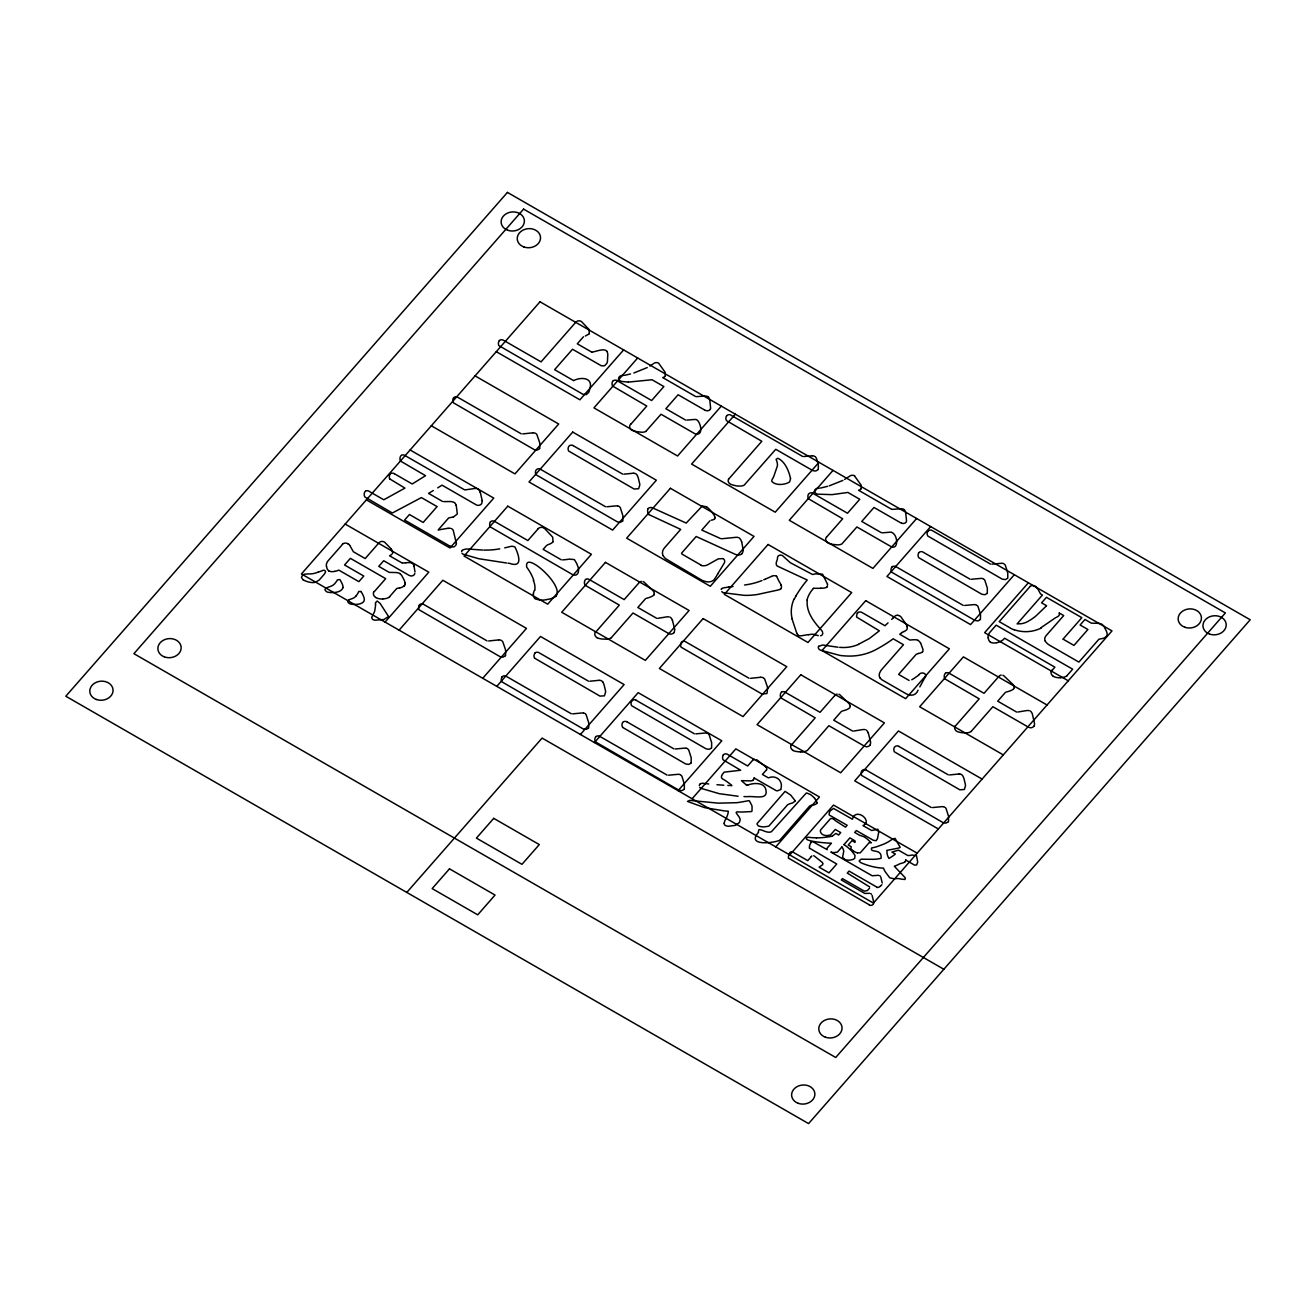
<?xml version="1.0" encoding="UTF-8"?>
<svg xmlns="http://www.w3.org/2000/svg" width="1316" height="1316" viewBox="0 0 1316 1316"><rect width="100%" height="100%" fill="white"/><g stroke="black" fill="none" stroke-linecap="round" stroke-linejoin="round"><path stroke-width="1.5" d="M414.984 571.983L414.014 565.979M743.162 549.792L741.747 541.929M743.145 550.236L743.079 550.795A7.583 6.202 -5.6 0 1 741.994 553.543M456.389 543.393L453.247 530.397A6.81 5.577 -5.6 0 0 451.684 528.719M807.251 600.03C805.918 611.726 813.716 621.744 821.135 629.854A9.64 7.896 -5.6 0 1 822.599 632.173M533.441 593.171L533.556 592.677A19.164 15.677 -5.6 0 1 534.477 590.275M1007.76 578.02L1007.776 573.036L1005.358 565.354A6.284 5.149 -5.6 0 0 1004.667 564.399M539.708 448.493L539.889 444.216A55.749 45.616 -5.6 0 0 539.395 441.798L536.961 434.79A6.481 5.297 -5.6 0 0 536.385 434.017M924.983 677.378L919.818 686.919M980.436 619.375L980.519 614.49L978.051 606.627A6.284 5.149 -5.6 0 0 977.377 605.705M728.669 479.369L728.85 479.024A7.83 6.415 -5.6 0 1 729.59 478.037L761.816 441.271L726.465 420.626A6.975 5.708 -5.6 0 1 726.498 415.955M818.207 469.384L818.388 465.584A48.412 39.595 -5.6 0 0 818.091 463.89L816.578 458.84A8.011 6.564 -5.6 0 0 815.41 456.866M794.387 598.862L796.048 595.819M717.746 573.875L724.359 562.87A4.738 3.866 -5.6 0 0 723.257 558.675M918.042 690.193C916.018 695.67 911.017 696.115 906.708 694.075L882.427 680.092A9.377 7.666 -5.6 0 1 880.371 678.283L880.059 677.822M691.18 762.885L691.196 757.703L688.712 750.005A6.284 5.149 -5.6 0 0 688.12 749.215M684.32 789.09L684.369 784.056L681.918 776.292A6.284 5.149 -5.6 0 0 681.26 775.42M711.611 747.784L711.66 742.75L709.209 734.986A6.284 5.149 -5.6 0 0 708.551 734.114M987.296 593.171L987.345 588.137L984.829 580.29A6.284 5.149 -5.6 0 0 984.22 579.501M622.83 520.774L622.896 515.757L620.346 507.762A6.35 5.198 -5.6 0 0 619.754 506.973M588.663 727.847L588.729 722.829L586.179 714.835A6.35 5.198 -5.6 0 0 585.587 714.045M505.509 655.615L505.722 651.288A55.749 45.616 -5.6 0 0 505.229 648.87L502.844 641.945A6.481 5.297 -5.6 0 0 502.219 641.089M717.714 573.924L716.743 575.569M948.507 821.595L948.606 816.545L946.089 808.583A6.35 5.198 -5.6 0 0 945.464 807.744M716.299 576.309L714.325 579.468A7.847 6.415 -5.6 0 1 711.709 581.277L711.331 581.409A8.439 6.893 -5.6 0 1 706.149 581.688L703.122 580.751A22.092 18.079 -5.6 0 1 701.264 579.846L665.682 558.724A18.819 15.397 -5.6 0 1 665.254 558.313A14.147 11.564 -5.6 0 1 663.231 555.665L663.264 555.648M490.457 522.024L490.292 522.238A6.975 5.708 -5.6 0 0 490.194 526.861L572.657 574.648C578.875 577.379 579.747 569.088 577.313 565.222A52.13 42.655 -5.6 0 0 576.918 563.873L574.401 559.596L569.45 559.119A37.736 30.877 -5.6 0 0 566.768 559.514L562.672 559.892M726.596 415.988L726.761 415.774A3.027 2.484 -5.6 0 1 728.686 414.688M653.888 594.898L653.789 595.013A7.468 6.119 -5.6 0 1 651.206 596.691A17.305 14.163 -5.6 0 1 649.364 597.464L646.304 598.369M891.787 567.278L891.639 567.492A6.975 5.708 -5.6 0 0 891.524 572.115L974.942 620.445L978.018 620.905L980.255 619.639M1013.764 688.613L1013.83 688.498A4.145 3.389 -5.6 0 0 1014.159 687.232M453.543 398.041L453.707 397.827A2.829 2.303 -5.6 0 1 455.369 396.856M419.376 605.113L419.524 604.899A2.829 2.303 -5.6 0 1 421.186 603.929M780.832 789.337C783.744 779.401 774.614 775.009 768.889 777.772M539.576 448.707L537.323 450.023L534.099 449.546L453.346 402.762A7.008 5.725 -5.6 0 1 453.477 398.008M505.41 655.779L503.057 657.112L499.932 656.602L419.162 609.834A7.008 5.725 -5.6 0 1 419.31 605.08M822.714 864.694L819.095 867.162L828.998 872.853L836.746 864.02L809.718 848.31M631.845 701L631.96 700.852A3.027 2.484 -5.6 0 1 633.884 699.783M927.961 531.286L928.076 531.138A3.027 2.484 -5.6 0 1 930.001 530.068M881.852 884.697L881.309 885.306A11.235 9.179 -5.6 0 1 880.305 886.31L880.223 886.359M866.076 823.207C868.05 816.644 854.808 809.06 852.423 819.259L833.505 808.419L830.264 810.82A8.389 6.876 -5.6 0 0 829.179 814.982L847.159 825.264L845.497 827.155L835.874 821.003A24.807 20.283 -5.6 0 0 832.65 818.634L830.626 818.503L820.674 829.853A3.981 3.257 -5.6 0 0 820.641 832.255A8.126 6.646 -5.6 0 0 822.319 834.377A8.899 7.287 -5.6 0 0 826.58 835.611L830.363 835.068L835.282 829.458L840.727 832.6L838.605 835.018L835.89 833.439L832.469 835.94M665.337 375.998L665.189 372.346L658.576 363.117A3.964 3.241 -5.6 0 0 654.052 363.232M861.207 488.713L861.075 485.061L854.462 475.833M589.354 333.639L589.025 329.477L581.475 321.565A4.129 3.372 -5.6 0 0 577.017 321.219M818.009 469.713L815.772 471.029L812.893 470.667L775.766 449.299L744.132 485.209A7.616 6.235 -5.6 0 1 740.168 486.065L737.24 485.999A34.282 28.047 -5.6 0 1 730.709 484.304L730.594 484.189A5.248 4.293 -5.6 0 1 728.422 479.32M553 541.731L552.687 537.142L544.347 528.226M690.999 763.148L688.761 764.415L685.702 763.971L622.633 727.403M711.413 748.08L709.209 749.314L706.133 748.87L631.696 705.754A6.646 5.445 -5.6 0 1 631.713 700.951M684.073 789.452L681.721 790.653L678.842 790.176L595.391 741.846A6.975 5.708 -5.6 0 1 595.441 737.19L595.687 736.993M987.115 593.434L984.977 594.684L981.95 594.306L918.749 557.688A6.958 5.692 -5.6 0 1 918.65 552.917L918.93 552.736M1007.53 578.349L1005.309 579.599L1002.233 579.139L927.796 536.023A6.646 5.445 -5.6 0 1 927.813 531.236M622.583 521.12L620.231 522.32L617.352 521.843L536.007 474.731A6.975 5.708 -5.6 0 1 536.056 470.075L536.303 469.878A3.027 2.484 -5.6 0 1 538.228 468.809M588.466 728.126L586.245 729.36L583.185 728.916L501.84 681.803A6.975 5.708 -5.6 0 1 501.89 677.148L502.136 676.95M948.293 821.891L945.941 823.092L943.062 822.615L861.717 775.502A6.975 5.708 -5.6 0 1 861.766 770.847L862.013 770.65A3.027 2.484 -5.6 0 1 863.938 769.58M1051.994 670.453L1054.889 667.163L1004.569 638.211L1003.253 639.691A14.328 11.729 -5.6 0 1 997.035 642.669L996.706 642.702M819.045 646.172L822.648 645.005L838.045 647.225M780.668 789.567L777.361 790.85A4.622 3.783 -5.6 0 1 776.078 790.571L754.15 778.019M869.531 888.234L868.05 889.863A18.671 15.282 -5.6 0 1 867.326 890.554L864.349 891.179L842.437 878.611L841.286 879.927L863.938 892.955A22.734 18.605 -5.6 0 0 864.809 893.432L868.692 893.334A6.728 5.511 -5.6 0 1 869.662 893.334M389.98 474.303L389.75 474.665A8.735 7.139 -5.6 0 0 389.635 478.794M342.588 544.314L328.194 560.698A9.738 7.978 -5.6 0 0 326.384 566.472M583.481 336.764L577.296 343.805L591.92 352.211M436.961 506.726L423.176 522.436L409.424 514.523L404.588 520.05L449.743 546.041M374.32 591.624L385.687 578.662L350.385 558.346L344.562 564.992L363.792 576.046L358.873 581.656L338.771 570.091A14.098 11.531 -5.6 0 1 335.383 571.276L335.054 571.358M385.062 622.073L428.802 572.18L345.17 524.064M623.636 349.908L579.912 399.801L496.28 351.668M462.377 550.433L462.706 550.137A5.922 4.836 -5.6 0 1 465.387 549.183L466.061 549.068A10.923 8.932 -5.6 0 1 466.802 549.019L467.377 549.002A14.641 11.976 -5.6 0 1 467.904 549.019L482.659 550.055M399.11 630.15L442.834 580.257L526.466 628.39L482.742 678.283M637.668 357.985L593.944 407.878L677.575 455.994L721.316 406.101M537.882 529.131L527.864 540.563L494.619 521.432M631.022 424.032L646.781 406.052L612.582 386.065M546.617 545.416L543.163 549.364L561.307 559.81M648.114 508.766L647.801 509.341A9.064 7.402 -5.6 0 0 648.887 514.572M496.774 686.36L540.498 636.467L624.129 684.583L580.405 734.476M735.348 414.178L691.607 464.071L775.239 512.204L818.98 462.311M534.822 653.279L534.724 653.394A6.975 5.708 -5.6 0 0 534.559 658.132M595.622 632.173L619.326 605.13L585.094 585.225A7.6 6.218 -5.6 0 1 584.962 580.307L585.176 579.928A2.681 2.204 -5.6 0 1 585.636 579.501M681.524 553.197L696.164 536.5L735.562 554.464A11.696 9.574 -5.6 0 0 737.338 554.842L737.7 554.875A4.54 3.718 -5.6 0 0 742.125 553.658M709.883 520.84L701.773 530.085L720.625 538.589M714.67 518.668L714.999 517.501M645.498 598.731L637.832 607.482L656.783 618.372M406.792 892.429L542.093 738.079L943.852 969.267M673.907 632.634L673.973 632.552A7.6 6.218 -5.6 0 0 674.549 629.278M721.958 588.663L722.369 588.334A4.31 3.52 -5.6 0 1 723.126 587.956L729.854 586.821M594.437 742.553L638.178 692.66L721.81 740.793L678.069 790.669M833.012 470.388L789.287 520.281L872.919 568.397L916.643 518.504M780.75 588.713L780.437 588.992A6.087 4.968 -5.6 0 1 777.986 590.029L757.342 594.503A57.394 46.965 -5.6 0 1 744.001 595.325L723.224 592.726M826.909 536.747L842.668 518.767L808.468 498.764A6.975 5.708 -5.6 0 1 808.501 494.109L808.748 493.928A3.027 2.484 -5.6 0 1 810.689 492.842M827.057 586.607L827.221 586.393A3.553 2.912 -5.6 0 0 827.435 585.9M905.918 522.255L906 522.156A6.317 5.165 -5.6 0 0 906.527 521.004L905.655 512.385A7.37 6.021 -5.6 0 0 903.944 509.424M723.372 754.973L723.208 755.203A6.975 5.708 -5.6 0 0 723.109 759.825L740.645 770.238L724.145 772.147L722.418 774.302A10.544 8.636 -5.6 0 0 722.139 774.762L722.04 774.943A8.192 6.695 -5.6 0 0 721.793 775.469M692.117 798.746L735.841 748.87L819.473 796.986L775.749 846.879M930.692 526.581L886.951 576.474L970.583 624.59L1014.323 574.714M857.44 613.207L857.555 613.075A9.344 7.633 -5.6 0 0 856.601 617.072L879.351 630.825L869.448 638.49L858.46 644.314M752.653 760.319L747.685 765.978L727.551 754.397A3.027 2.484 -5.6 0 0 726.284 753.904M766.405 769.893L762.408 774.45L768.083 777.723M791.508 744.889L815.213 717.845L780.98 697.924A7.6 6.218 -5.6 0 1 780.849 693.006L781.046 692.627A2.681 2.204 -5.6 0 1 781.507 692.216M834.722 695.588L820.049 712.318L785.093 692.2M841.385 711.446L833.719 720.181L852.669 731.087M898.828 674.137L916.133 654.397A6.235 5.099 -5.6 0 1 918.634 653.542M922.5 651.733L922.763 651.288A5.067 4.145 -5.6 0 0 922.977 650.301M869.86 745.267L869.794 745.333A3.833 3.142 -5.6 0 1 865.846 746.731M789.682 852.867L789.797 852.752A2.319 1.908 -5.6 0 1 790.488 852.126M789.781 854.956L833.521 805.063L917.153 853.179M1028.355 582.791L984.631 632.667L1068.263 680.8M811.347 856.568L807.761 860.648L792.874 852.061M841.911 846.994L837.371 852.126L833.702 852.603A10.824 8.85 -5.6 0 1 830.873 852.061L871.998 875.683M843.967 844.658L849.906 837.881L854.923 840.776L855.055 842.355L852.028 840.628L848.211 844.987L851.222 846.731L850.827 848.721L853.87 851.419M955.498 725.873L979.203 698.845L944.97 678.924M998.712 676.589L984.039 693.318L949.083 673.2M1005.375 692.43L997.709 701.181L1016.659 712.088M1063.081 639.082L1081.834 617.681L1046.434 597.316L1041.581 602.843L1046.582 605.722M1033.8 726.333L1033.866 726.251A3.833 3.142 -5.6 0 1 1029.852 727.732M589.058 333.984L585.324 336.024M665.189 376.179L664.942 376.425A5.264 4.31 -5.6 0 1 662.705 377.56L695.67 396.544M861.059 488.878L860.828 489.124A5.264 4.31 -5.6 0 1 858.591 490.276L891.541 509.243M894.173 616.891L893.103 617.961M1046.352 605.952L1036.482 615.46A43.214 35.351 -5.6 0 1 1028.767 620.922A16.253 13.292 -5.6 0 1 1020.805 623.784M892.922 618.142L891.672 619.375M888.02 622.879L884.961 625.742L861.602 612.302A3.142 2.583 -5.6 0 0 857.44 613.009M556.076 595.852C564.679 585.505 523.307 548.92 526.778 567.295A62.691 51.291 -5.6 0 1 533.77 580.34M404.226 585.867L404.308 585.801A8.406 6.876 -5.6 0 1 399.554 587.939L399.571 587.956M1106.345 636.648L1106.427 636.582A7.863 6.432 -5.6 0 1 1101.755 638.638L1099.534 639.082A10.479 8.57 -5.6 0 0 1098.909 639.247L1078.89 662.08L1050.365 645.663A23.326 19.082 -5.6 0 1 1047.898 644.018L1046.713 642.965A10.331 8.455 -5.6 0 1 1045.398 641.27L1045.282 641.024M499.438 340.581L499.142 340.943A7.057 5.774 -5.6 0 0 498.813 345.565L582.889 394.257L586.36 394.619L588.811 392.184A13.127 10.742 -5.6 0 0 589.354 390.572A20.727 16.96 -5.6 0 0 589.486 389.98C594.371 376.771 580.175 377.018 573.76 380.554M1029.918 586.673L999.239 621.645L1010.622 628.193M389.487 596.773L396.774 588.482A12.831 10.495 -5.6 0 1 399.488 587.989M1067.062 675.552L1072.655 669.186L996.163 625.166L989.961 632.239A9.821 8.044 -5.6 0 0 988.119 637.882M849.725 476.112L849.955 475.948A3.964 3.241 -5.6 0 1 854.528 475.75M611.381 637.602L632.996 612.993L668.232 633.292A6.136 5.034 -5.6 0 0 669.071 633.687M919.094 674.861L914.061 678.382M971.257 731.318L992.873 706.708L1028.125 726.991A6.136 5.034 -5.6 0 0 1028.947 727.386M901.953 632.585L899.749 634.246L909.669 639.971A6.876 5.626 -5.6 0 0 911.741 639.856L914.488 639.708A7.402 6.054 -5.6 0 1 917.959 640.3L917.976 640.399M653.262 363.841L649.874 365.996M849.133 476.54L844.576 479.419M913.682 678.645L911.791 679.747M437.702 487.874L442.012 485.16L475.734 504.571A6.136 5.034 -5.6 0 0 476.556 504.966M1055.629 617.681L1055.58 617.714A7.337 6.004 -5.6 0 0 1054.873 618.191L1041.153 627.6M433.309 490.539L428.555 493.385L442.587 501.462M647.242 367.575L633.868 372.987M645.959 431.27L661.027 414.244L695.095 433.852C705.129 436.665 699.717 418.784 695.522 419.508A6.876 5.626 -5.6 0 0 694.832 419.442L686.837 420.1M771.834 576.244L772.031 576.145A4.458 3.652 -5.6 0 1 776.654 576.244M842.882 480.422L829.195 485.867M771.521 576.424L765.583 579.007M348.724 599.932L347.786 601.231A2.089 1.711 -5.6 0 0 347.819 601.873L349.036 603.271A6.744 5.511 -5.6 0 0 350.813 604.093C355.32 604.982 366.605 604.62 363.973 597.448A35.4 28.968 -5.6 0 0 360.962 591.509M547.489 544.89L548.838 544.347A9.179 7.501 -5.6 0 0 552.917 541.978M903.944 631.532L903.993 631.515A7.649 6.251 -5.6 0 0 906.79 629.673L906.954 629.328A5.823 4.754 -5.6 0 0 907.086 626.778M764.974 579.254L763.757 579.747M702.07 506.216L686.212 523.077L652.621 507.91A3.586 2.945 -5.6 0 0 647.966 508.65M842.108 711.101L845.25 710.163A17.305 14.163 -5.6 0 0 847.043 709.489L847.109 709.439A7.468 6.119 -5.6 0 0 849.725 707.745L849.84 707.498A4.145 3.389 -5.6 0 0 850.169 706.231M1006.098 692.101L1009.24 691.163A17.305 14.163 -5.6 0 0 1011.033 690.489L1011.116 690.439A7.468 6.119 -5.6 0 0 1013.715 688.745M510.032 546.568L510.164 546.518A5.609 4.59 -5.6 0 1 515 547.111C518.751 554.793 523.307 568.249 509.605 563.38M318.176 572.164L316.63 572.674A17.124 14.015 -5.6 0 1 308.257 573.908L304.341 574.204A4.639 3.8 -5.6 0 0 302.516 575.306L301.611 576.901A3.125 2.55 -5.6 0 0 301.611 577.691L303.058 579.764M509.489 546.732L504.702 547.867M827.55 486.328L820.69 488.006M630.529 373.941L624.738 375.307M702.563 506.068L706.495 506.775M453.28 517.089L457.326 513.997L456.241 505.295M808.402 634.608L800.967 635.842A6.843 5.609 -5.6 0 1 800.013 635.825L799.947 635.825A3.586 2.928 -5.6 0 1 798.335 635.381L797.957 635.069M592.266 352.162L598.5 350.549A26.04 21.303 -5.6 0 1 600.112 350.188L601.79 349.924A5.642 4.606 -5.6 0 1 607.186 351.405M452.918 517.139L452.013 517.254A18.786 15.364 -5.6 0 0 448.575 518.043L438.146 529.97A27.027 22.109 -5.6 0 0 439.791 529.69L448.016 528.259M747.784 785.109C753.953 782.543 765.863 782.197 766.093 791.311A13.703 11.202 -5.6 0 1 766.192 792.61C765.649 799.602 754.562 795.818 746.419 796.673M747.653 785.126L746.912 785.224M405.723 562.771L403.272 563.001A7.633 6.251 -5.6 0 1 402.564 562.985M658.033 618.306L666.867 616.859A7.32 5.988 -5.6 0 1 669.186 616.908M1017.91 712.005L1026.743 710.558A7.32 5.988 -5.6 0 1 1029.063 710.624M405.838 562.755L408.486 562.574A7.172 5.873 -5.6 0 1 412.336 563.264M853.821 731.022L862.753 729.574A7.32 5.988 -5.6 0 1 865.056 729.623M733.078 586.508L728.916 586.903M465.617 489.832L474.714 488.483A7.172 5.873 -5.6 0 1 476.82 488.532M1020.032 623.768L1017.103 623.899L1042.437 595.013L1040.528 593.911L1037.946 589.173A26.221 21.451 -5.6 0 0 1037.699 588.762L1037.14 587.972M623.636 375.422C619.754 374.747 616.151 378.761 620.626 381.114A8.159 6.679 -5.6 0 0 621.777 381.459L628.193 382.084M382.791 598.994L382.742 598.994A12.667 10.364 -5.6 0 1 375.554 597.513M1060.318 677.756L1060.285 677.756A12.584 10.298 -5.6 0 1 1053.244 676.342M802.053 751.897L800.342 751.88M488.664 640.974L498.583 639.921M750.597 678.332L760.516 677.279M589.815 681.227L598.912 680.323M606.89 506.775L616.678 505.837A7.041 5.758 -5.6 0 1 617.484 505.903M572.707 713.848L582.511 712.91A7.041 5.758 -5.6 0 1 583.317 712.976M932.583 807.563L942.388 806.626A7.041 5.758 -5.6 0 1 943.194 806.692M522.781 433.902L532.75 432.849M991.919 564.153L1001.591 563.281A7.041 5.758 -5.6 0 1 1002.397 563.347M695.802 733.867L705.475 732.996A7.041 5.758 -5.6 0 1 706.281 733.061M623.932 474.155L633.078 473.25M949.642 774.927L958.788 774.022M964.677 605.459L974.301 604.587A7.041 5.758 -5.6 0 1 975.107 604.653M668.577 775.19L678.184 774.302A7.041 5.758 -5.6 0 1 678.99 774.367M819.523 488.137C815.755 487.315 812.038 491.542 816.496 493.829A8.159 6.679 -5.6 0 0 817.664 494.174L832.041 494.635L847.899 492.447L859.759 499.274L847.504 513.24L812.926 493.335M675.371 748.985L685.044 748.097A7.041 5.758 -5.6 0 1 685.85 748.162M971.422 579.254L981.16 578.382A7.041 5.758 -5.6 0 1 981.966 578.448M882.575 532.815L890.718 532.158A6.876 5.626 -5.6 0 1 891.245 532.19C898.17 534.345 898.812 550.45 890.965 546.551L856.897 526.959L841.845 543.985A7.649 6.267 -5.6 0 1 837.404 544.857L833.16 544.446A25.251 20.661 -5.6 0 1 828.373 543.146L828.109 542.998A5.511 4.507 -5.6 0 1 826.695 536.615M872.557 875.716L878.085 875.337A6.185 5.067 -5.6 0 1 878.66 875.37M803.829 456.537L812.12 455.813M628.406 382.084L652.029 379.748L663.873 386.559L651.634 400.525L617.04 380.62A3.027 2.484 -5.6 0 0 615.789 380.143M532.996 432.849L533.177 432.865A7.32 5.988 -5.6 0 1 534.033 432.931L534.378 432.98A3.734 3.06 -5.6 0 1 535.661 433.425M498.813 639.921L499.011 639.938A7.32 5.988 -5.6 0 1 499.866 640.004L500.212 640.053A3.734 3.06 -5.6 0 1 501.478 640.497M760.747 677.279L760.944 677.279A7.32 5.988 -5.6 0 1 761.8 677.345L762.145 677.411A3.734 3.06 -5.6 0 1 763.428 677.855M820.575 588.334L814.341 588.268A44.102 36.075 -5.6 0 0 813.337 588.318M696.279 396.609L696.444 396.609A9.245 7.567 -5.6 0 0 697.266 396.593L705.409 396.001A6.087 4.984 -5.6 0 1 707.844 396.708M812.317 455.813L812.433 455.813A6.547 5.363 -5.6 0 1 813.206 455.879M633.292 473.25L633.473 473.25A6.909 5.642 -5.6 0 1 634.23 473.316M599.125 680.323L599.306 680.323A6.909 5.642 -5.6 0 1 600.063 680.388M959.002 774.022L959.183 774.038A6.909 5.642 -5.6 0 1 959.94 774.104M745.596 796.641L743.968 796.558M729.87 785.553L731.893 785.652A14.756 12.074 -5.6 0 0 730.462 784.303L730.462 784.303A58.282 47.689 -5.6 0 0 722.303 778.759L721.596 777.855A4.754 3.882 -5.6 0 1 721.629 775.947M728.85 785.504L727.83 785.455M892.083 509.308L892.33 509.325A9.245 7.567 -5.6 0 0 893.153 509.308L901.279 508.716A6.087 4.984 -5.6 0 1 903.73 509.407M443.722 501.626L450.335 501.544A11.318 9.261 -5.6 0 1 452.309 501.807L452.869 501.955A5.396 4.409 -5.6 0 1 454.185 502.498M738.111 796.246L719.326 793.696L700.852 788.3A3.455 2.829 -5.6 0 1 699.684 787.346M839.674 647.34L839.904 647.357A31.65 25.892 -5.6 0 0 858.525 644.429M721.612 538.754L736.335 537.29A8.176 6.679 -5.6 0 1 737.059 537.323L737.388 537.356A4.293 3.52 -5.6 0 1 738.194 537.52M723.784 785.224L716.94 784.714M708.699 783.991L705.31 783.53M509.029 563.314L508.157 563.199M506.693 563.018L478.843 558.741L463.15 554.217A3.339 2.731 -5.6 0 1 462.031 553.312M818.289 635.661L815.361 634.773M857.374 852.85L860.236 852.85L869.35 842.47A4.639 3.8 -5.6 0 1 870.452 842.701A4.721 3.866 -5.6 0 0 871.307 842.849L867.376 839.115A46.586 38.115 -5.6 0 0 864.168 836.877L864.069 836.828A17.486 14.311 -5.6 0 0 861.322 835.874L860.713 835.627A13.44 10.989 -5.6 0 1 858.97 834.936L854.676 832.436L856.338 830.544L873.363 840.299L876.094 840.677L877.476 838.736L878.693 832.37L877.904 829.228L871.653 830.511L862.983 825.609A12.189 9.969 -5.6 0 0 866.109 823.224M898.581 615.493L898.68 615.51A4.162 3.405 -5.6 0 0 897.594 615.296M905.605 522.682A3.57 2.912 -5.6 0 1 901.773 523.274L901.773 523.258M901.641 523.209L901.328 523.094A7.271 5.955 -5.6 0 1 900.358 522.616L873.988 507.466L861.75 521.432L881.424 532.75M1014.192 629.838L1011.297 628.686M632.354 430.365L632.503 430.414A25.251 20.661 -5.6 0 0 637.273 431.714L641.501 432.224A7.649 6.267 -5.6 0 0 646.024 431.368M722.797 558.593L718.273 558.872L707.778 564.745A7.699 6.3 -5.6 0 1 701.264 565.518M360.979 591.509L358.676 591.509A14.97 12.239 -5.6 0 1 355.781 596.132M990.504 564.087L932.254 530.562A3.027 2.484 -5.6 0 0 930.988 530.068M802.678 456.471L730.923 415.182A3.027 2.484 -5.6 0 0 729.673 414.704M1059.298 613.026L1063.706 615.575L1046.171 635.579A6.925 5.659 -5.6 0 0 1045.184 641.057M704.471 409.918L678.102 394.751L665.863 408.717L685.537 420.034M970.073 579.188L923.092 552.161A3.027 2.484 -5.6 0 0 921.842 551.667M573.529 380.571L554.612 369.681L572.526 349.25L601.28 365.749L604.521 365.832L606.775 363.479A14.558 11.91 -5.6 0 0 607.466 361.209L607.795 354.119A10.166 8.307 -5.6 0 0 607.35 352.474L607.104 352.014M963.213 605.393L895.966 566.686A3.027 2.484 -5.6 0 0 894.716 566.209M475.06 375.882L558.691 423.999L514.967 473.892L431.319 425.775M1047.043 704.998L963.411 656.881L919.67 706.758L1003.302 754.89M573.151 445.63L622.616 474.089M776.605 576.309L778.299 579.862A30.416 24.889 -5.6 0 0 779.598 582.231L780.158 583.12A17.19 14.065 -5.6 0 1 781.03 584.814L781.145 585.159M521.251 433.819L457.804 397.317A3.981 3.257 -5.6 0 0 457.277 397.07M899.025 674.664L909.109 680.471M540.481 469.286L605.524 506.726M701.346 565.255L682.576 554.464A6.662 5.445 -5.6 0 1 681.869 553.987M410.115 449.973L493.747 498.09L450.006 547.982L366.374 499.866M982.098 779.088L898.466 730.972L854.726 780.865L938.357 828.981M464.63 489.865L404.834 455.451A3.142 2.566 -5.6 0 0 401.725 455.073M898.861 746.402L948.326 774.877M394.323 473.694L412.221 483.992L425.529 475.685L400.722 461.176M749.018 678.25L685.57 641.747A3.981 3.257 -5.6 0 0 685.044 641.484M436.715 506.397L421.383 497.58L392.349 513.01L364.877 496.987A7.6 6.218 -5.6 0 1 364.746 492.069L364.96 491.69A2.681 2.204 -5.6 0 1 365.42 491.263M866.175 770.074L931.235 807.498M401.939 562.919L389.585 555.813L390.622 555.22A6.679 5.461 -5.6 0 0 391.592 554.497M636.138 700.276L694.404 733.802M905.655 859.99L914.587 865.122L916.66 864.974L917.696 862.013L916.495 855.63L911.906 855.038A24.494 20.036 -5.6 0 1 910.458 855.4L907.859 855.565L898.483 850.169L891.919 852.077L895.357 854.051A39.036 31.946 -5.6 0 1 892.857 855.959L888.991 858.443A19.625 16.055 -5.6 0 1 887 853.179L887.05 852.587A24.905 20.382 -5.6 0 0 886.77 850.399L897.66 848.261A23.211 19 -5.6 0 0 898.663 847.981A2.566 2.106 -5.6 0 0 900.177 847.34L895.11 838.424L892.873 838.835A35.779 29.281 -5.6 0 1 891.952 839.476L888.678 841.648A42.523 34.792 -5.6 0 1 879.631 845.662L877.838 846.336A61.605 50.403 -5.6 0 1 875.403 847.126L873.051 847.668A5.231 4.277 -5.6 0 0 871.636 847.932C869.383 853.525 882.296 847.784 881.078 858.312A28.788 23.556 -5.6 0 1 872.459 859.315L862.473 859.233A13.094 10.709 -5.6 0 0 861.322 859.085L859.299 860.648A2.139 1.744 -5.6 0 0 859.463 861.487L860.68 862.605A61.21 50.074 -5.6 0 0 875.633 867.277A43.806 35.845 -5.6 0 0 883.48 868.116A33.525 27.422 -5.6 0 0 885.01 871.439L889.78 877.821L894.288 878.825A21.286 17.421 -5.6 0 0 895.423 878.677A11.597 9.492 -5.6 0 1 901.18 879.088L904.882 879.483A2.303 1.875 -5.6 0 0 905.079 877.607L894.321 866.241A23.079 18.885 -5.6 0 0 898.729 864.316A11.778 9.64 -5.6 0 1 902.266 863.082A5.725 4.688 -5.6 0 0 905.079 861.783M588.449 681.162L538.984 652.703A3.027 2.484 -5.6 0 0 537.734 652.21M487.068 640.892L423.637 604.389A3.981 3.257 -5.6 0 0 423.094 604.143M626.992 721.875L673.973 748.903M813.666 842.125L827.106 849.643A2.698 2.204 -5.6 0 1 827.534 847.636L831.432 843.194A25.711 21.04 -5.6 0 1 830.889 843.194C828.011 843.276 799.273 841.105 807.925 837.157A14.739 12.058 -5.6 0 1 809.225 837.354L809.883 837.453A42.046 34.397 -5.6 0 0 816.413 837.798M328.72 570.749L328.671 570.716A7.222 5.922 -5.6 0 1 326.664 566.472M876.834 887.099L849.034 871.093L847.29 873.084L869.613 886.902M571.358 713.798L506.298 676.358A3.027 2.484 -5.6 0 0 505.048 675.881M667.113 775.108L599.849 736.417A3.027 2.484 -5.6 0 0 598.599 735.924M869.448 904.898L788.827 858.345M844.428 859.233L842.717 857.489A2.287 1.859 -5.6 0 1 842.668 856.798L843.737 851.337A15.101 12.354 -5.6 0 0 842.01 846.961M348.131 543.804L348.214 543.87A4.573 3.751 -5.6 0 0 342.357 544.1M793.071 750.4L792.956 750.317A5.725 4.688 -5.6 0 1 791.163 744.757M399.867 573.595L399.768 573.529A5.856 4.803 -5.6 0 0 398.682 573.019L397.679 572.756A11.597 9.475 -5.6 0 0 396.33 572.559L389.717 572.411A4.688 3.833 -5.6 0 1 389.092 572.312L378.761 566.357L383.696 560.731L408.898 575.24A5.758 4.705 -5.6 0 0 409.671 575.602M375.636 597.398L375.537 597.316A6.021 4.919 -5.6 0 1 373.925 591.493M814.604 798.203L817.088 802.464A2.813 2.303 -5.6 0 1 816.825 803.237M349.612 545.202L349.431 544.972A7.09 5.79 -5.6 0 0 348.23 543.853M1036.86 587.627L1036.63 587.347A7.09 5.79 -5.6 0 0 1035.478 586.311L1035.379 586.262A4.376 3.586 -5.6 0 0 1029.754 586.508M391 548.739L384.634 542.176A4.129 3.372 -5.6 0 0 380.176 541.83M766.307 767.524L766.257 767.475A9.936 8.126 -5.6 0 0 765.682 766.817L757.193 760.072A6.564 5.363 -5.6 0 0 756.618 759.793M349.842 545.498L353.379 551.766L365.19 558.56L378.761 543.064A5.511 4.507 -5.6 0 1 379.419 542.439M822.418 862.523L814.522 856.19A2.221 1.81 -5.6 0 0 813.633 855.762M648.87 514.572L680.685 529.394L664.629 547.703A10.051 8.225 -5.6 0 0 663.001 555.599M602.744 681.951L602.81 682.05A10.495 8.587 -5.6 0 1 603.386 683.103L603.896 684.353A34.364 28.113 -5.6 0 1 604.176 685.225L605.475 690.686A28.31 23.162 -5.6 0 1 605.64 691.969L604.422 695.835L599.948 696.098L534.526 658.132M920.69 643.261L922.944 649.298M792.051 618.964L796.838 633.424M796.739 633.243L796.789 633.341A10.429 8.521 -5.6 0 0 797.924 635.085M872.097 895.357L873.742 902.085M880.815 877.163L882.23 882.97M868.313 732.897L870.55 741.977M672.427 620.181L674.664 629.262M480.356 492.48L482.182 500.59M709.768 399.669L710.64 408.289A6.317 5.165 -5.6 0 1 710.13 409.44M389.585 478.81L404.933 488.104L383.795 499.784L368.99 491.263A3.142 2.566 -5.6 0 0 365.881 490.884M907.135 626.761L906.987 626.202A16.384 13.407 -5.6 0 0 906.379 624.722L900.917 616.809A10.331 8.455 -5.6 0 0 900.292 616.283L900.095 616.151A7.682 6.284 -5.6 0 0 899.173 615.691M827.435 584.024L822.566 574.187L815.344 573.842A11.021 9.015 -5.6 0 1 812.466 574.45L790.291 562.705L782.576 555.697A3.323 2.714 -5.6 0 0 781.26 555.188M404.999 582.774L404.769 581.787A22.487 18.391 -5.6 0 0 404.292 580.389L401.89 575.75A12.255 10.018 -5.6 0 0 399.883 573.579M827.468 584.205L827.484 584.304A6.942 5.675 -5.6 0 1 827.55 585.011M811.248 856.502A2.221 1.81 -5.6 0 1 811.873 856.009M791.41 851.765A2.319 1.908 -5.6 0 1 792.972 851.896M788.514 858.394A10.018 8.192 -5.6 0 1 789.847 852.933M869.3 905.095A2.912 2.385 -5.6 0 0 873.33 904.158A3.389 2.78 -5.6 0 0 873.643 903.335M870.764 893.63A3.586 2.945 -5.6 0 1 871.373 894.206M880.075 886.326A3.356 2.747 -5.6 0 1 876.752 887.445M879.647 875.633A3.241 2.648 -5.6 0 1 880.19 876.143M844.395 859.282A9.738 7.962 -5.6 0 0 850.087 860.121L852.867 859.463A5.116 4.195 -5.6 0 0 854.758 858.147L854.989 855.318L851.896 851.222A53.89 44.086 -5.6 0 0 844.017 844.609M857.374 852.817A15.545 12.716 -5.6 0 1 853.854 851.436M832.502 836.005A24.001 19.625 -5.6 0 1 826.645 837.091A53.282 43.593 -5.6 0 1 816.413 837.881M810.837 842.256A1.974 1.612 -5.6 0 1 811.495 841.878M812.301 841.73A1.974 1.612 -5.6 0 1 813.633 842.158M809.439 848.343A10.824 8.85 -5.6 0 1 811.051 842.635M822.697 863.066A2.616 2.139 -5.6 0 1 822.994 863.724M905.704 859.973A3.01 2.468 -5.6 0 1 905.013 861.717M355.912 596.214A9.261 7.567 -5.6 0 1 351.668 598.796L351.059 599.027A20.168 16.499 -5.6 0 0 348.707 599.899M679.484 774.45A3.668 2.994 -5.6 0 1 680.553 774.861M595.589 736.927A3.027 2.484 -5.6 0 1 597.612 735.924M686.343 748.245A3.668 2.994 -5.6 0 1 687.396 748.656M622.715 722.402A3.027 2.484 -5.6 0 1 624.738 721.382M625.725 721.382A3.027 2.484 -5.6 0 1 627.008 721.842M622.682 727.386A6.958 5.692 -5.6 0 1 622.534 722.649M706.774 733.144A3.668 2.994 -5.6 0 1 707.844 733.538M634.888 699.783A3.027 2.484 -5.6 0 1 636.171 700.244M583.794 713.058A3.652 2.994 -5.6 0 1 584.863 713.469M502.038 676.885A3.027 2.484 -5.6 0 1 504.061 675.865M600.573 680.487A3.767 3.076 -5.6 0 1 601.626 680.882A4.672 3.833 -5.6 0 1 602.728 681.951M534.707 653.23A3.027 2.484 -5.6 0 1 536.747 652.21M421.679 603.88A2.829 2.303 -5.6 0 1 422.469 603.912M943.671 806.774A3.652 2.994 -5.6 0 1 944.74 807.169M864.925 769.58A3.027 2.484 -5.6 0 1 866.208 770.041M960.45 774.203A3.767 3.076 -5.6 0 1 961.503 774.581A4.672 3.833 -5.6 0 1 962.605 775.667L962.687 775.766A10.495 8.587 -5.6 0 1 963.263 776.802L963.773 778.069A34.364 28.113 -5.6 0 1 964.052 778.924L965.352 784.385A28.31 23.162 -5.6 0 1 965.516 785.685L964.348 789.501L959.825 789.797L894.403 751.847A6.975 5.708 -5.6 0 1 894.436 747.192L894.699 746.995A3.027 2.484 -5.6 0 1 896.624 745.925M897.611 745.925A3.027 2.484 -5.6 0 1 898.894 746.386M850.12 705.82A4.145 3.389 -5.6 0 0 849.873 705.129L849.445 704.159A13.226 10.824 -5.6 0 0 849.067 703.567L839.657 694.618A3.553 2.912 -5.6 0 0 838.884 694.289M834.788 695.621A3.718 3.043 -5.6 0 1 837.173 694.091M781.984 691.821A3.142 2.566 -5.6 0 1 785.043 692.232M800.243 751.798A15.989 13.094 -5.6 0 1 793.005 750.515M802.151 751.798A8.093 6.629 -5.6 0 0 807.35 750.433L828.866 725.708L864.118 745.991A6.136 5.034 -5.6 0 0 864.941 746.402M870.435 741.994A7.6 6.218 -5.6 0 1 869.991 745.3M866.241 729.985A8.307 6.794 -5.6 0 1 868.165 732.913M683.136 641.287A2.829 2.303 -5.6 0 0 681.425 642.224L681.31 642.455A7.008 5.725 -5.6 0 0 681.112 647.176L761.865 693.96L766.965 693.548L767.639 688.482A55.749 45.616 -5.6 0 0 767.162 686.212L764.76 679.253A6.481 5.297 -5.6 0 0 764.152 678.447M683.629 641.221A2.829 2.303 -5.6 0 1 684.402 641.27M654.282 593.532A4.145 3.389 -5.6 0 1 654.052 594.816M654.233 593.105A4.145 3.389 -5.6 0 0 654.003 592.414L653.558 591.443A13.226 10.824 -5.6 0 0 653.18 590.868L643.902 581.985A3.553 2.912 -5.6 0 0 642.998 581.573M641.287 581.392A3.718 3.043 -5.6 0 0 638.918 582.906L624.162 599.619L589.206 579.501A3.142 2.566 -5.6 0 0 586.097 579.106M597.003 637.668A5.725 4.688 -5.6 0 1 595.293 632.058M597.119 637.799A15.989 13.094 -5.6 0 0 604.357 639.099L606.248 639.181A8.093 6.629 -5.6 0 0 611.463 637.717M673.973 632.651A3.833 3.142 -5.6 0 1 669.959 634.032M670.354 617.27A8.307 6.794 -5.6 0 1 672.295 620.214M533.342 580.504A25.794 21.105 -5.6 0 1 534.822 590.292M535.003 598.648A7.567 6.185 -5.6 0 1 533.539 593.187M546.436 599.652A15.479 12.667 -5.6 0 1 535.299 598.764M556.323 596.115A18.424 15.068 -5.6 0 1 546.518 599.553M499.767 548.854A63.744 52.163 -5.6 0 1 483.893 550.072M461.653 551.601A3.339 2.731 -5.6 0 1 462.261 550.384M537.685 529.016A4.639 3.8 -5.6 0 1 544.429 528.16M490.358 521.959A3.027 2.484 -5.6 0 1 492.381 520.939M493.368 520.955A3.027 2.484 -5.6 0 1 494.651 521.416M454.316 546.716A4.639 3.8 -5.6 0 1 449.842 545.959M454.941 546.107A3.964 3.241 -5.6 0 0 455.599 545.482L455.665 545.433A6.284 5.149 -5.6 0 0 456.372 543.393M448.065 528.407A5.659 4.639 -5.6 0 1 450.533 528.308M454.563 502.663A7.518 6.152 -5.6 0 1 456.076 505.212M477.461 505.311A3.833 3.142 -5.6 0 0 481.475 503.946L481.475 503.831A7.501 6.136 -5.6 0 0 482.067 500.606M478.053 488.845A9.492 7.764 -5.6 0 1 480.143 492.513M401.265 455.468A2.681 2.204 -5.6 0 0 400.804 455.879L400.558 456.257A7.6 6.218 -5.6 0 0 400.623 461.225M389.865 474.237A3.142 2.583 -5.6 0 1 391.987 473.168M393.007 473.168A3.142 2.583 -5.6 0 1 394.356 473.661M455.862 396.807A2.829 2.303 -5.6 0 1 456.636 396.84M634.74 473.415A3.767 3.076 -5.6 0 1 635.793 473.809A4.672 3.833 -5.6 0 1 636.911 474.879L636.993 474.977A10.495 8.587 -5.6 0 1 637.553 476.03L638.063 477.28A34.364 28.113 -5.6 0 1 638.342 478.152L639.642 483.614A28.31 23.162 -5.6 0 1 639.823 484.897L638.638 488.73L634.115 489.026L568.693 451.059A6.975 5.708 -5.6 0 1 568.742 446.404L568.989 446.223A3.027 2.484 -5.6 0 1 570.914 445.137M571.901 445.137A3.027 2.484 -5.6 0 1 573.184 445.598M617.977 505.986A3.652 2.994 -5.6 0 1 619.03 506.397M539.215 468.809A3.027 2.484 -5.6 0 1 540.498 469.269M714.769 518.734A5.363 4.376 -5.6 0 1 711.265 520.182M712.466 512.993A19.822 16.22 -5.6 0 1 715.147 517.451M706.544 506.742A40.418 33.065 -5.6 0 1 711.923 512.154M739.131 537.833A11.186 9.146 -5.6 0 1 741.615 541.945M761.948 580.537A57.69 47.195 -5.6 0 1 744.543 584.995M723.29 592.611A3.767 3.076 -5.6 0 1 721.81 591.575M721.234 589.436A3.767 3.076 -5.6 0 1 721.596 588.532M781.013 585.209A5.346 4.376 -5.6 0 1 781.441 587.397M781.342 587.857A5.346 4.376 -5.6 0 1 780.964 588.795M795.999 595.803A138.081 112.979 -5.6 0 1 807.218 580.011L777.131 565.995A4.524 3.701 -5.6 0 1 776.259 563.38L776.243 563.018A12.502 10.232 -5.6 0 1 776.539 561.718L776.654 561.356A13.933 11.4 -5.6 0 0 777.542 557.392L777.855 556.421A4.293 3.504 -5.6 0 1 778.348 555.944M792.183 618.931A43.741 35.795 -5.6 0 1 794.157 598.796M808.468 634.789A12.88 10.544 -5.6 0 1 815.278 634.542M820.542 635.743A3.158 2.583 -5.6 0 0 821.628 635.381L822.056 635.003A3.635 2.977 -5.6 0 0 822.714 633.012M807.004 599.997A33.262 27.208 -5.6 0 1 813.502 588.417M827.336 586.92A7.501 6.136 -5.6 0 1 820.839 587.989M778.957 555.467A3.323 2.714 -5.6 0 1 780.355 555.138M894.929 616.085A3.224 2.632 -5.6 0 1 897.199 615.279M818.552 646.238A3.915 3.191 -5.6 0 0 820.46 650.153L839.789 655.401A63.398 51.867 -5.6 0 0 849.182 656.075A46.85 38.328 -5.6 0 0 875.699 649.726A144.299 118.062 -5.6 0 0 893.219 638.803L903.483 644.725L882.181 669.005A19.691 16.105 -5.6 0 0 880.618 671.061L879.762 672.706A8.439 6.909 -5.6 0 0 879.91 677.872M919.21 674.384A3.586 2.928 -5.6 0 1 924.194 673.397A3.586 2.928 -5.6 0 1 925.148 677.46M922.615 651.831A6.004 4.919 -5.6 0 1 918.617 653.361M918.025 640.349A9.245 7.567 -5.6 0 1 920.624 643.277M901.986 632.535A6.366 5.215 -5.6 0 1 903.895 631.581M1014.11 686.82A4.145 3.389 -5.6 0 0 1013.879 686.13L1013.485 685.225A13.226 10.824 -5.6 0 0 1013.057 684.567L1003.647 675.618A3.553 2.912 -5.6 0 0 1002.874 675.289M998.795 676.621A3.718 3.043 -5.6 0 1 1001.163 675.092M945.974 672.821A3.142 2.566 -5.6 0 1 949.05 673.233M945.513 673.216A2.681 2.204 -5.6 0 0 945.053 673.628L944.806 673.989A7.6 6.218 -5.6 0 0 944.872 678.957M955.169 725.758A5.725 4.688 -5.6 0 0 956.88 731.383A15.989 13.094 -5.6 0 0 964.233 732.798L966.125 732.88A8.093 6.629 -5.6 0 0 971.34 731.416M1033.998 726.3A7.6 6.218 -5.6 0 0 1034.425 722.994L1032.336 713.946A8.307 6.794 -5.6 0 0 1030.231 710.969M1067.21 675.7A9.903 8.093 -5.6 0 1 1060.383 677.625M1053.096 676.095A5.692 4.655 -5.6 0 1 1051.665 670.321M996.673 642.636A7.649 6.251 -5.6 0 1 990.455 642.274M990.339 642.159A7.304 5.971 -5.6 0 1 988.365 637.882M1041.4 627.946A28.985 23.704 -5.6 0 1 1014.274 629.706M1056.551 617.171A6.037 4.935 -5.6 0 0 1058.952 615.592L1059.183 615.197A5.758 4.705 -5.6 0 0 1059.265 613.026M1107.151 635.167A5.396 4.425 -5.6 0 0 1107.036 633.572L1106.888 632.568A22.487 18.391 -5.6 0 0 1106.411 631.154L1104.075 626.597A12.255 10.018 -5.6 0 0 1102.002 624.36A5.856 4.803 -5.6 0 0 1100.801 623.8L1099.896 623.554A11.597 9.475 -5.6 0 0 1098.449 623.34L1091.754 623.159A4.688 3.833 -5.6 0 1 1091.211 623.077L1084.96 619.474L1080.107 625.001L1087.904 629.492L1073.955 645.416L1063.673 639.494A3.833 3.142 -5.6 0 1 1063.196 639.181M1107.052 635.628A5.396 4.425 -5.6 0 1 1106.591 636.631M975.6 604.735A3.668 2.994 -5.6 0 1 976.653 605.13M891.689 567.212A3.027 2.484 -5.6 0 1 893.728 566.193M982.443 578.53A3.668 2.994 -5.6 0 1 983.513 578.925M918.831 552.671A3.027 2.484 -5.6 0 1 920.855 551.667M1002.891 563.429A3.668 2.994 -5.6 0 1 1003.943 563.824M811.676 492.842A3.027 2.484 -5.6 0 1 812.959 493.303M814.193 456.109A3.553 2.912 -5.6 0 1 814.703 456.339M612.779 381.147A3.027 2.484 -5.6 0 1 614.802 380.143M612.614 386.049A6.975 5.708 -5.6 0 1 612.614 381.41M632.108 430.431A5.511 4.507 -5.6 0 1 630.808 423.9M704.471 409.918A7.271 5.955 -5.6 0 0 705.442 410.395L705.886 410.543A3.57 2.912 -5.6 0 0 709.735 409.967M708.074 396.708A7.37 6.021 -5.6 0 1 709.62 399.686M576.26 321.828A5.511 4.507 -5.6 0 0 575.602 322.453L541.04 361.884L503.485 340.268A3.093 2.517 -5.6 0 0 499.356 340.499M318.176 572.131A41.174 33.69 -5.6 0 0 323.226 570.272L323.835 570.206A3.29 2.681 -5.6 0 1 324.871 570.634A1.842 1.513 -5.6 0 1 325.529 571.835L325.332 572.46A19.427 15.891 -5.6 0 1 323.917 574.648L319.146 580.076L315.462 582.198A7.271 5.938 -5.6 0 1 313.175 582.577L311.991 582.56A19.855 16.253 -5.6 0 1 303.075 579.747M816.858 803.254A4.935 4.03 -5.6 0 1 813.304 804.981A6.975 5.708 -5.6 0 0 809.669 806.001L780.684 839.213A8.982 7.353 -5.6 0 1 779.023 840.579C771.719 843.293 746.353 845.875 758.51 832.337A11.893 9.738 -5.6 0 1 758.378 831.696L758.789 829.82A1.925 1.579 -5.6 0 1 759.546 829.574L762.227 830.231A20.908 17.108 -5.6 0 0 767.31 832.008A6.35 5.198 -5.6 0 0 768.396 832.173L768.758 832.189A5.182 4.244 -5.6 0 0 771.472 831.663L806.149 793.186A1.711 1.398 -5.6 0 1 806.79 793.005L810.689 794.683A44.168 36.124 -5.6 0 1 814.588 798.22M746.55 785.274A41.224 33.739 -5.6 0 0 745.185 783.958L741.434 780.651L750.86 780.898A4.507 3.701 -5.6 0 0 752.637 780.487M753.163 780.059A2.303 1.892 -5.6 0 1 752.62 780.437M754.035 778.019A4.261 3.487 -5.6 0 1 753.328 779.911M766.241 767.557A2.961 2.418 -5.6 0 1 766.619 769.959M752.982 759.99A2.665 2.188 -5.6 0 1 754.545 759.398M723.274 754.923A3.027 2.484 -5.6 0 1 725.297 753.904M699.947 783.991A5.099 4.178 -5.6 0 1 705.162 783.76M699.306 785.586A3.455 2.829 -5.6 0 1 699.931 784.303M410.51 575.915A3.619 2.961 -5.6 0 0 414.293 574.648L414.441 574.352A5.297 4.343 -5.6 0 0 414.787 573.463M412.517 563.363A6.547 5.363 -5.6 0 1 413.882 565.995M392.316 553.74A4.606 3.767 -5.6 0 0 392.234 550.878L392.283 550.762A12.206 9.985 -5.6 0 0 390.984 548.756M334.856 571.292A7.814 6.399 -5.6 0 1 328.671 570.947M389.635 596.938A9.903 8.093 -5.6 0 1 382.808 598.862M404.917 582.791A5.396 4.425 -5.6 0 1 405.032 584.403M404.933 584.847A5.396 4.425 -5.6 0 1 404.473 585.867M375.537 604.505L375.488 605.755A56.012 45.813 -5.6 0 1 374.928 609.637L374.846 610.163A33.492 27.406 -5.6 0 1 374.501 611.726L371.638 617.615L372.609 619.425A9.492 7.764 -5.6 0 0 374.945 620.198L383.811 619.556L388.565 616.546L380.159 603.468L377.182 601.034L375.471 602.728A19.411 15.891 -5.6 0 0 375.521 603.978L375.537 604.505M724.162 823.207L724.425 824.54A2.681 2.188 -5.6 0 0 725.1 825.313A8.028 6.564 -5.6 0 0 728.291 826.267L735.216 825.379L739.164 822.763A6.646 5.428 -5.6 0 0 739.855 821.036C741.944 817.384 732.683 811.577 737.634 811.89A130.745 106.974 -5.6 0 0 741.665 812.038L751.288 811.594A1.711 1.398 -5.6 0 0 752.012 811.001L752.061 806.626A35.713 29.232 -5.6 0 0 751.716 805.244L749.462 800.967A2.106 1.711 -5.6 0 0 748.607 800.704L741.056 802.069A108.159 88.485 -5.6 0 1 736.845 802.694L718.306 803.155L689.617 800.375L687.511 801.428L704.521 807.613L724.853 810.985A29.149 23.852 -5.6 0 1 728.373 811.248A30.054 24.576 -5.6 0 1 724.886 820.608L724.162 823.207M343.098 587.512C341.239 592.907 332.635 593.088 327.75 592.184A6.744 5.511 -5.6 0 1 326.286 591.476L325.068 590.078A2.089 1.711 -5.6 0 1 325.036 589.436L325.759 588.236A18.737 15.331 -5.6 0 1 327.273 587.594L329.461 586.739A9.854 8.061 -5.6 0 0 334.577 583.827A28.755 23.524 -5.6 0 0 337.521 579.764L339.89 579.599A44.415 36.338 -5.6 0 1 342.736 585.225L343.098 587.512M795.226 800.835L792.923 802.76A16.68 13.654 -5.6 0 1 791.294 803.319A26.929 22.027 -5.6 0 0 789.616 803.829L787.642 804.718L769.087 825.856A3.866 3.158 -5.6 0 1 768.412 826.251L763.987 826.909A13.473 11.021 -5.6 0 1 758.312 825.872L757.226 824.523A2.5 2.056 -5.6 0 1 757.128 823.536L785.076 791.377L790.686 795.061L795.226 800.835M790.538 478.629L789.781 481.442A4.524 3.701 -5.6 0 1 788.926 482.38C784.073 484.93 775.996 485.703 771.982 481.607A3.553 2.912 -5.6 0 1 771.933 480.044L773.101 477.79A76.92 62.921 -5.6 0 0 773.775 476.441L777.427 465.831A18.983 15.529 -5.6 0 0 776.078 459.383L777.328 458.478A1.925 1.579 -5.6 0 1 778.036 458.346C785.191 461.702 788.975 471.21 790.538 478.629M507.433 192.399L65.8 696.23L808.567 1123.601L1250.2 619.77L507.433 192.399M523.587 209.112L133.903 653.674L835.726 1057.488L1225.393 612.943L523.587 209.112M540.004 301.792L301.43 573.957L873.413 903.072L1111.987 630.907L540.004 301.792M507.779 506.166L464.055 556.059L547.686 604.176L591.41 554.299L507.779 506.166M572.723 432.076L528.999 481.969L612.631 530.085L656.355 480.208L572.723 432.076M605.442 562.376L561.718 612.253L645.35 660.385L689.091 610.492L605.442 562.376M670.403 488.285L626.663 538.162L710.295 586.294L754.035 536.402L670.403 488.285M449.48 868.84L432.158 888.596L477.724 914.817L495.046 895.061L449.48 868.84M493.714 818.355L476.408 838.111L521.975 864.332L539.297 844.576L493.714 818.355M703.122 618.569L659.382 668.462L743.03 716.578L786.754 666.686L703.122 618.569M768.067 544.479L724.343 594.371L807.975 642.488L851.699 592.595L768.067 544.479M800.786 674.763L757.062 724.655L840.694 772.788L884.418 722.895L800.786 674.763M865.731 600.672L822.006 650.565L905.638 698.681L949.379 648.804L865.731 600.672M523.867 246.964A11.663 9.541 -5.6 0 0 540.498 237.077A11.663 9.541 -5.6 0 0 522.32 230.497A11.663 9.541 -5.6 0 0 523.867 246.964M164.484 656.931A11.663 9.541 -5.6 0 0 181.131 647.044A11.663 9.541 -5.6 0 0 162.937 640.481A11.663 9.541 -5.6 0 0 164.484 656.931M825.379 1037.205A11.663 9.541 -5.6 0 0 842.01 1027.319A11.663 9.541 -5.6 0 0 823.832 1020.755A11.663 9.541 -5.6 0 0 825.379 1037.205M1184.745 627.222A11.663 9.541 -5.6 0 0 1201.393 617.336A11.663 9.541 -5.6 0 0 1183.199 610.772A11.663 9.541 -5.6 0 0 1184.745 627.222M96.397 699.487A11.663 9.541 -5.6 0 0 113.028 689.6A11.663 9.541 -5.6 0 0 94.851 683.037A11.663 9.541 -5.6 0 0 96.397 699.487M798.22 1103.318A11.663 9.541 -5.6 0 0 814.851 1093.432A11.663 9.541 -5.6 0 0 796.673 1086.868A11.663 9.541 -5.6 0 0 798.22 1103.318M507.729 230.234A11.663 9.541 -5.6 0 0 524.36 220.348A11.663 9.541 -5.6 0 0 506.183 213.784A11.663 9.541 -5.6 0 0 507.729 230.234M1209.552 634.065A11.663 9.541 -5.6 0 0 1226.183 624.179A11.663 9.541 -5.6 0 0 1208.006 617.615A11.663 9.541 -5.6 0 0 1209.552 634.065"/></g></svg>
